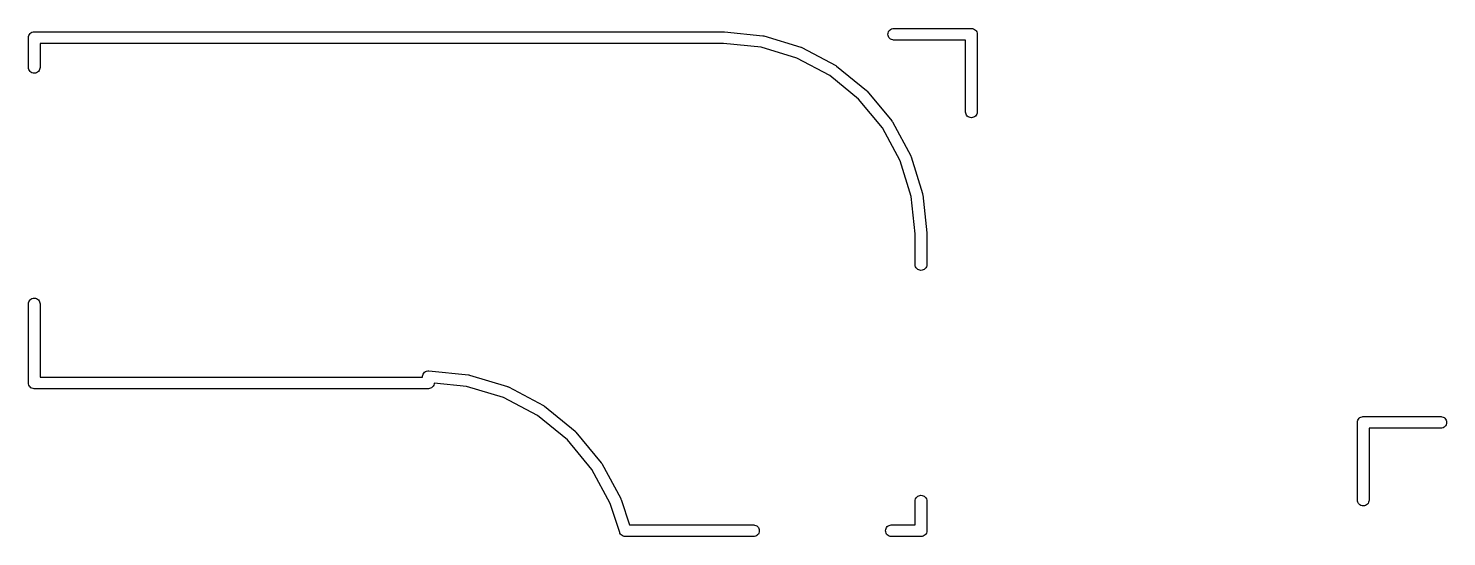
# Model space of a CAD drawing. Extents: x -13 to 127, y -89 to 15.
# Drawn here: x 71.04 to 89.33, y 2.53 to 9.08 of the extents above; entities that cross this region are included whole.
import ezdxf

# ---------------------------------------------------------------- set-up
doc = ezdxf.new("R2010")
doc.units = 0
doc.layers.add('BLACK', color=7, linetype='CONTINUOUS')

msp = doc.modelspace()

# ---------------------------------------------------------------- linework, layer by layer
at = {"layer": 'BLACK', "linetype": 'CONTINUOUS'}
for p, q in [((71.0446, 8.955), (71.0461, 8.9697)), ((71.0461, 8.9697), (71.0504, 8.98384)), ((71.0504, 8.98384), (71.0573, 8.99687)), ((71.0573, 8.99687), (71.0667, 9.00829)), ((71.0667, 9.00829), (71.0781, 9.01766)), ((71.0781, 9.01766), (71.0912, 9.02463)), ((71.0912, 9.02463), (71.1053, 9.02891)), ((71.1053, 9.02891), (71.1163, 9.03)), ((71.1163, 9.03), (71.12, 9.03036)), ((71.12, 9.03036), (71.1237, 9.03)), ((71.1237, 9.03), (80.0137, 9.03)), ((80.0137, 9.03), (80.0173, 9.02964)), ((80.0173, 9.02964), (80.0173, 9.02964)), ((80.0173, 9.02964), (80.5107, 8.98127)), ((80.5107, 8.98127), (80.5107, 8.98127)), ((80.5107, 8.98127), (80.5107, 8.98127)), ((80.5107, 8.98127), (80.5117, 8.98116)), ((80.5117, 8.98116), (80.5183, 8.97975)), ((80.5183, 8.97975), (80.525, 8.97842)), ((80.525, 8.97842), (80.9996, 8.83515)), ((82.1246, 9), (82.1261, 9.0147)), ((82.1261, 8.9853), (82.1246, 9)), ((82.1261, 9.0147), (82.1304, 9.02884)), ((82.1304, 8.97116), (82.1261, 8.9853)), ((82.1304, 9.02884), (82.1373, 9.04187)), ((82.1373, 8.95813), (82.1304, 8.97116)), ((82.1373, 9.04187), (82.1467, 9.05329)), ((82.1467, 8.94671), (82.1373, 8.95813)), ((82.1467, 9.05329), (82.1581, 9.06266)), ((82.1581, 9.06266), (82.1712, 9.06963)), ((82.1712, 9.06963), (82.1853, 9.07391)), ((82.1853, 9.07391), (82.1963, 9.075)), ((82.1963, 9.075), (83.1963, 9.075)), ((83.1963, 9.075), (83.2, 9.07536)), ((83.2, 9.07536), (83.2037, 9.075)), ((83.2037, 9.075), (83.2147, 9.07391)), ((83.2147, 9.07391), (83.2288, 9.06963)), ((83.2288, 9.06963), (83.2419, 9.06266)), ((83.2419, 9.06266), (83.2533, 9.05329)), ((83.2533, 9.05329), (83.2627, 9.04187)), ((83.2627, 9.04187), (83.2696, 9.02884)), ((83.2696, 9.02884), (83.2739, 9.0147)), ((83.2739, 9.0147), (83.2754, 9)), ((83.2754, 9), (83.275, 8.99633)), ((83.275, 8.99633), (83.275, 7.99632)), ((71.045, 8.95131), (71.0446, 8.955)), ((71.045, 8.57033), (71.045, 8.95131)), ((80.0063, 8.88), (71.195, 8.88)), ((71.195, 8.88), (71.195, 8.57033)), ((80.4887, 8.8327), (80.0063, 8.88)), ((80.9492, 8.69367), (80.4887, 8.8327)), ((80.9996, 8.83515), (81.0006, 8.83484)), ((81.0006, 8.83484), (81.0069, 8.83214)), ((81.0069, 8.83214), (81.0131, 8.82957)), ((81.0131, 8.82957), (81.4508, 8.59685)), ((82.1581, 8.93734), (82.1467, 8.94671)), ((82.1712, 8.93037), (82.1581, 8.93734)), ((82.1853, 8.92609), (82.1712, 8.93037)), ((82.1963, 8.925), (82.1853, 8.92609)), ((83.125, 8.925), (82.1963, 8.925)), ((83.125, 7.99632), (83.125, 8.925)), ((81.3739, 8.46785), (80.9492, 8.69367)), ((81.4508, 8.59685), (81.4508, 8.59684)), ((81.4508, 8.59684), (81.4508, 8.59684)), ((81.4508, 8.59684), (81.4517, 8.59634)), ((81.4517, 8.59634), (81.4574, 8.5925)), ((81.4574, 8.5925), (81.463, 8.58874)), ((71.0461, 8.5593), (71.045, 8.57033)), ((71.0504, 8.54516), (71.0461, 8.5593)), ((71.0573, 8.53213), (71.0504, 8.54516)), ((71.0667, 8.52071), (71.0573, 8.53213)), ((71.0781, 8.51134), (71.0667, 8.52071)), ((71.0912, 8.50437), (71.0781, 8.51134)), ((71.1053, 8.50009), (71.0912, 8.50437)), ((71.12, 8.49864), (71.1053, 8.50009)), ((71.1347, 8.50009), (71.12, 8.49864)), ((71.1488, 8.50437), (71.1347, 8.50009)), ((71.1619, 8.51134), (71.1488, 8.50437)), ((71.1733, 8.52071), (71.1619, 8.51134)), ((71.1827, 8.53213), (71.1733, 8.52071)), ((71.1896, 8.54516), (71.1827, 8.53213)), ((71.1939, 8.5593), (71.1896, 8.54516)), ((71.195, 8.57033), (71.1939, 8.5593)), ((81.7467, 8.16384), (81.3739, 8.46785)), ((81.463, 8.58874), (81.8472, 8.27543)), ((81.8472, 8.27543), (81.848, 8.27476)), ((81.848, 8.27476), (81.8527, 8.26994)), ((81.8527, 8.26994), (81.8576, 8.26512)), ((81.8576, 8.26512), (82.1735, 7.88316)), ((82.0533, 7.79321), (81.7467, 8.16384)), ((82.1735, 7.88316), (82.1742, 7.88235)), ((82.1742, 7.88235), (82.1779, 7.87666)), ((82.1779, 7.87666), (82.1817, 7.87102)), ((82.1817, 7.87102), (82.4175, 7.43496)), ((83.1261, 7.9853), (83.125, 7.99632)), ((83.1304, 7.97116), (83.1261, 7.9853)), ((83.1373, 7.95813), (83.1304, 7.97116)), ((83.1467, 7.94671), (83.1373, 7.95813)), ((83.1581, 7.93734), (83.1467, 7.94671)), ((83.1712, 7.93037), (83.1581, 7.93734)), ((83.1853, 7.92609), (83.1712, 7.93037)), ((83.2, 7.92464), (83.1853, 7.92609)), ((83.2147, 7.92609), (83.2, 7.92464)), ((83.2288, 7.93037), (83.2147, 7.92609)), ((83.2419, 7.93734), (83.2288, 7.93037)), ((83.2533, 7.94671), (83.2419, 7.93734)), ((83.2627, 7.95813), (83.2533, 7.94671)), ((83.2696, 7.97116), (83.2627, 7.95813)), ((83.2739, 7.9853), (83.2696, 7.97116)), ((83.275, 7.99632), (83.2739, 7.9853)), ((82.2821, 7.37008), (82.0533, 7.79321)), ((82.4243, 6.91058), (82.2821, 7.37008)), ((82.4175, 7.43496), (82.418, 7.43404)), ((82.418, 7.43404), (82.4205, 7.42774)), ((82.4205, 7.42774), (82.4232, 7.42147)), ((82.4232, 7.42147), (82.5698, 6.94792)), ((82.5698, 6.94792), (82.5701, 6.94691)), ((82.5701, 6.94691), (82.5713, 6.94024)), ((82.475, 6.42868), (82.4243, 6.91058)), ((82.5713, 6.94024), (82.5727, 6.93358)), ((82.5727, 6.93358), (82.6245, 6.44057)), ((82.475, 6.41474), (82.475, 6.42868)), ((82.475, 6.03032), (82.475, 6.41474)), ((82.6245, 6.44057), (82.6246, 6.43953)), ((82.6246, 6.43953), (82.6246, 6.43625)), ((82.6246, 6.43625), (82.6249, 6.43299)), ((82.6249, 6.43299), (82.625, 6.4188)), ((82.625, 6.4188), (82.625, 6.41867)), ((82.625, 6.41867), (82.625, 6.03032)), ((82.4761, 6.0193), (82.475, 6.03032)), ((82.4804, 6.00516), (82.4761, 6.0193)), ((82.4873, 5.99213), (82.4804, 6.00516)), ((82.4967, 5.98071), (82.4873, 5.99213)), ((82.5081, 5.97134), (82.4967, 5.98071)), ((82.5212, 5.96437), (82.5081, 5.97134)), ((82.5353, 5.96009), (82.5212, 5.96437)), ((82.55, 5.95864), (82.5353, 5.96009)), ((82.5647, 5.96009), (82.55, 5.95864)), ((82.5788, 5.96437), (82.5647, 5.96009)), ((82.5919, 5.97134), (82.5788, 5.96437)), ((82.6033, 5.98071), (82.5919, 5.97134)), ((82.6127, 5.99213), (82.6033, 5.98071)), ((82.6196, 6.00516), (82.6127, 5.99213)), ((82.6239, 6.0193), (82.6196, 6.00516)), ((82.625, 6.03032), (82.6239, 6.0193)), ((71.045, 5.52968), (71.0461, 5.5407)), ((71.045, 4.51368), (71.045, 5.52968)), ((71.0461, 5.5407), (71.0504, 5.55484)), ((71.0504, 5.55484), (71.0573, 5.56787)), ((71.0573, 5.56787), (71.0667, 5.57929)), ((71.0667, 5.57929), (71.0781, 5.58866)), ((71.0781, 5.58866), (71.0912, 5.59563)), ((71.0912, 5.59563), (71.1053, 5.59991)), ((71.1053, 5.59991), (71.12, 5.60136)), ((71.12, 5.60136), (71.1347, 5.59991)), ((71.1347, 5.59991), (71.1488, 5.59563)), ((71.1488, 5.59563), (71.1619, 5.58866)), ((71.1619, 5.58866), (71.1733, 5.57929)), ((71.1733, 5.57929), (71.1827, 5.56787)), ((71.1827, 5.56787), (71.1896, 5.55484)), ((71.1896, 5.55484), (71.1939, 5.5407)), ((71.1939, 5.5407), (71.195, 5.52968)), ((71.195, 5.52968), (71.195, 4.585)), ((71.195, 4.585), (76.1253, 4.585)), ((76.1253, 4.585), (76.1254, 4.59601)), ((76.1254, 4.59601), (76.1284, 4.61035)), ((76.1284, 4.61035), (76.134, 4.62384)), ((76.134, 4.62384), (76.1422, 4.63598)), ((76.1422, 4.63598), (76.1526, 4.64629)), ((76.1526, 4.64629), (76.1648, 4.65439)), ((76.1648, 4.65439), (76.1783, 4.65997)), ((76.1783, 4.65997), (76.1927, 4.66281)), ((76.1927, 4.66281), (76.2073, 4.66281)), ((76.2073, 4.66281), (76.7158, 4.61295)), ((76.7158, 4.61295), (76.7159, 4.61295)), ((76.7159, 4.61295), (76.7159, 4.61295)), ((76.7159, 4.61295), (76.7169, 4.61284)), ((76.7169, 4.61284), (76.7235, 4.61143)), ((76.7235, 4.61143), (76.7302, 4.61011)), ((76.7302, 4.61011), (77.2194, 4.46242)), ((71.0446, 4.51), (71.045, 4.51368)), ((71.0461, 4.4953), (71.0446, 4.51)), ((71.0504, 4.48116), (71.0461, 4.4953)), ((71.0573, 4.46813), (71.0504, 4.48116)), ((71.0627, 4.46155), (71.0573, 4.46813)), ((71.0667, 4.45671), (71.0627, 4.46155)), ((71.0781, 4.44734), (71.0667, 4.45671)), ((71.0912, 4.44037), (71.0781, 4.44734)), ((71.1053, 4.43609), (71.0912, 4.44037)), ((71.12, 4.43464), (71.1053, 4.43609)), ((71.1237, 4.435), (71.12, 4.43464)), ((76.2037, 4.435), (71.1237, 4.435)), ((76.2147, 4.43609), (76.2037, 4.435)), ((76.2288, 4.44037), (76.2147, 4.43609)), ((76.2419, 4.44734), (76.2288, 4.44037)), ((76.2533, 4.45671), (76.2419, 4.44734)), ((76.2627, 4.46813), (76.2533, 4.45671)), ((76.2696, 4.48116), (76.2627, 4.46813)), ((76.2739, 4.4953), (76.2696, 4.48116)), ((76.2749, 4.50547), (76.2739, 4.4953)), ((76.6939, 4.46438), (76.2749, 4.50547)), ((77.169, 4.32095), (76.6939, 4.46438)), ((77.2194, 4.46242), (77.2194, 4.46242)), ((77.2194, 4.46242), (77.2194, 4.46242)), ((77.2194, 4.46242), (77.2204, 4.46211)), ((77.2204, 4.46211), (77.2266, 4.45943)), ((77.2266, 4.45943), (77.2329, 4.45684)), ((77.2329, 4.45684), (77.6841, 4.21695)), ((77.6072, 4.08796), (77.169, 4.32095)), ((77.6841, 4.21695), (77.6841, 4.21695)), ((77.6841, 4.21695), (77.6841, 4.21695)), ((77.6841, 4.21695), (77.685, 4.21645)), ((77.685, 4.21645), (77.6906, 4.21262)), ((77.6906, 4.21262), (77.6963, 4.20885)), ((77.6963, 4.20885), (78.0923, 3.8859)), ((77.9918, 3.77431), (77.6072, 4.08796)), ((88.1761, 4.0147), (88.1804, 4.02884)), ((88.1804, 4.02884), (88.1873, 4.04187)), ((88.1873, 4.04187), (88.1967, 4.05329)), ((88.1967, 4.05329), (88.2081, 4.06266)), ((88.2081, 4.06266), (88.2212, 4.06962)), ((88.2212, 4.06962), (88.2353, 4.07391)), ((88.2353, 4.07391), (88.2463, 4.075)), ((88.2463, 4.075), (88.25, 4.07536)), ((88.25, 4.07536), (88.2537, 4.075)), ((88.2537, 4.075), (89.2537, 4.075)), ((89.2537, 4.075), (89.2647, 4.07391)), ((89.2647, 4.07391), (89.2788, 4.06962)), ((89.2788, 4.06962), (89.2919, 4.06266)), ((89.2919, 4.06266), (89.3033, 4.05329)), ((89.3033, 4.05329), (89.3127, 4.04187)), ((89.3127, 4.04187), (89.3196, 4.02884)), ((89.3196, 4.02884), (89.3239, 4.0147)), ((78.0923, 3.8859), (78.0931, 3.88523)), ((78.0931, 3.88523), (78.0978, 3.88039)), ((78.0978, 3.88039), (78.1026, 3.87558)), ((78.1026, 3.87558), (78.4283, 3.48188)), ((88.1746, 4), (88.1761, 4.0147)), ((88.175, 3.99631), (88.1746, 4)), ((88.175, 2.99633), (88.175, 3.99631)), ((89.2537, 3.925), (88.325, 3.925)), ((88.325, 3.925), (88.325, 2.99632)), ((89.2647, 3.92609), (89.2537, 3.925)), ((89.2788, 3.93037), (89.2647, 3.92609)), ((89.2919, 3.93734), (89.2788, 3.93037)), ((89.3033, 3.94671), (89.2919, 3.93734)), ((89.3127, 3.95813), (89.3033, 3.94671)), ((89.3196, 3.97116), (89.3127, 3.95813)), ((89.3239, 3.9853), (89.3196, 3.97116)), ((89.3239, 4.0147), (89.3254, 4)), ((89.3254, 4), (89.3239, 3.9853)), ((78.3081, 3.39192), (77.9918, 3.77431)), ((78.4283, 3.48188), (78.4284, 3.48187)), ((78.4284, 3.48187), (78.4284, 3.48186)), ((78.4284, 3.48186), (78.429, 3.48106)), ((78.429, 3.48106), (78.4327, 3.47539)), ((78.4327, 3.47539), (78.4365, 3.46973)), ((78.5445, 2.95467), (78.3081, 3.39192)), ((78.4365, 3.46973), (78.6796, 3.02025)), ((78.6685, 2.5822), (78.5445, 2.95467)), ((78.6796, 3.02025), (78.6801, 3.01933)), ((78.6801, 3.01933), (78.6823, 3.01376)), ((78.6823, 3.01376), (78.6848, 3.00828)), ((78.6848, 3.00828), (78.7941, 2.68)), ((82.475, 2.98967), (82.4761, 3.0007)), ((82.475, 2.68), (82.475, 2.98967)), ((82.4761, 3.0007), (82.4804, 3.01484)), ((82.4804, 3.01484), (82.4873, 3.02787)), ((82.4873, 3.02787), (82.4967, 3.03929)), ((82.4967, 3.03929), (82.5081, 3.04866)), ((82.5081, 3.04866), (82.5212, 3.05563)), ((82.5212, 3.05563), (82.5353, 3.05991)), ((82.5353, 3.05991), (82.55, 3.06136)), ((82.55, 3.06136), (82.5647, 3.05991)), ((82.5647, 3.05991), (82.5788, 3.05563)), ((82.5788, 3.05563), (82.5919, 3.04866)), ((82.5919, 3.04866), (82.6033, 3.03929)), ((82.6033, 3.03929), (82.6127, 3.02787)), ((82.6127, 3.02787), (82.6196, 3.01484)), ((82.6196, 3.01484), (82.6239, 3.0007)), ((82.6239, 3.0007), (82.625, 2.98968)), ((82.625, 2.98968), (82.625, 2.60868)), ((88.1761, 2.9853), (88.175, 2.99633)), ((88.1804, 2.97116), (88.1761, 2.9853)), ((88.1873, 2.95813), (88.1804, 2.97116)), ((88.1967, 2.94671), (88.1873, 2.95813)), ((88.2081, 2.93734), (88.1967, 2.94671)), ((88.2212, 2.93037), (88.2081, 2.93734)), ((88.2353, 2.92609), (88.2212, 2.93037)), ((88.25, 2.92464), (88.2353, 2.92609)), ((88.2647, 2.92609), (88.25, 2.92464)), ((88.2788, 2.93037), (88.2647, 2.92609)), ((88.2919, 2.93734), (88.2788, 2.93037)), ((88.3033, 2.94671), (88.2919, 2.93734)), ((88.3127, 2.95813), (88.3033, 2.94671)), ((88.3196, 2.97116), (88.3127, 2.95813)), ((88.3239, 2.9853), (88.3196, 2.97116)), ((88.325, 2.99632), (88.3239, 2.9853)), ((78.6704, 2.57616), (78.6685, 2.5822)), ((78.6773, 2.56313), (78.6704, 2.57616)), ((78.6867, 2.55171), (78.6773, 2.56313)), ((78.7941, 2.68), (80.3947, 2.68)), ((80.3947, 2.68), (80.4057, 2.67891)), ((80.4057, 2.67891), (80.4198, 2.67462)), ((80.4198, 2.67462), (80.4329, 2.66766)), ((80.4329, 2.66766), (80.4443, 2.65829)), ((80.4443, 2.65829), (80.4537, 2.64687)), ((80.4537, 2.56313), (80.4443, 2.55171)), ((80.4537, 2.64687), (80.4606, 2.63384)), ((80.4606, 2.57616), (80.4537, 2.56313)), ((80.4606, 2.63384), (80.4649, 2.6197)), ((80.4649, 2.5903), (80.4606, 2.57616)), ((80.4649, 2.6197), (80.4664, 2.605)), ((80.4664, 2.605), (80.4649, 2.5903)), ((82.0936, 2.605), (82.0951, 2.6197)), ((82.0951, 2.5903), (82.0936, 2.605)), ((82.0951, 2.6197), (82.0994, 2.63384)), ((82.0994, 2.57616), (82.0951, 2.5903)), ((82.0994, 2.63384), (82.1063, 2.64687)), ((82.1063, 2.56313), (82.0994, 2.57616)), ((82.1063, 2.64687), (82.1157, 2.65829)), ((82.1157, 2.55171), (82.1063, 2.56313)), ((82.1157, 2.65829), (82.1271, 2.66766)), ((82.1271, 2.66766), (82.1402, 2.67462)), ((82.1402, 2.67462), (82.1543, 2.67891)), ((82.1543, 2.67891), (82.1653, 2.68)), ((82.1653, 2.68), (82.475, 2.68)), ((82.6127, 2.56313), (82.6033, 2.55171)), ((82.6196, 2.57616), (82.6127, 2.56313)), ((82.6239, 2.5903), (82.6196, 2.57616)), ((82.625, 2.60132), (82.6239, 2.5903)), ((82.625, 2.60868), (82.6254, 2.605)), ((82.6254, 2.605), (82.625, 2.60132)), ((78.6981, 2.54234), (78.6867, 2.55171)), ((78.7112, 2.53537), (78.6981, 2.54234)), ((78.7253, 2.53109), (78.7112, 2.53537)), ((78.7363, 2.53), (78.7253, 2.53109)), ((80.3947, 2.53), (78.7363, 2.53)), ((80.4057, 2.53109), (80.3947, 2.53)), ((80.4198, 2.53538), (80.4057, 2.53109)), ((80.4329, 2.54234), (80.4198, 2.53538)), ((80.4443, 2.55171), (80.4329, 2.54234)), ((82.1271, 2.54234), (82.1157, 2.55171)), ((82.1402, 2.53537), (82.1271, 2.54234)), ((82.1543, 2.53109), (82.1402, 2.53537)), ((82.1653, 2.53), (82.1543, 2.53109)), ((82.5463, 2.53), (82.1653, 2.53)), ((82.55, 2.52964), (82.5463, 2.53)), ((82.5537, 2.53), (82.55, 2.52964)), ((82.5647, 2.53109), (82.5537, 2.53)), ((82.5537, 2.53), (82.5537, 2.53)), ((82.5788, 2.53537), (82.5647, 2.53109)), ((82.5919, 2.54234), (82.5788, 2.53537)), ((82.6033, 2.55171), (82.5919, 2.54234))]:
    msp.add_line(p, q, dxfattribs=at)

doc.saveas('drawing.dxf')
